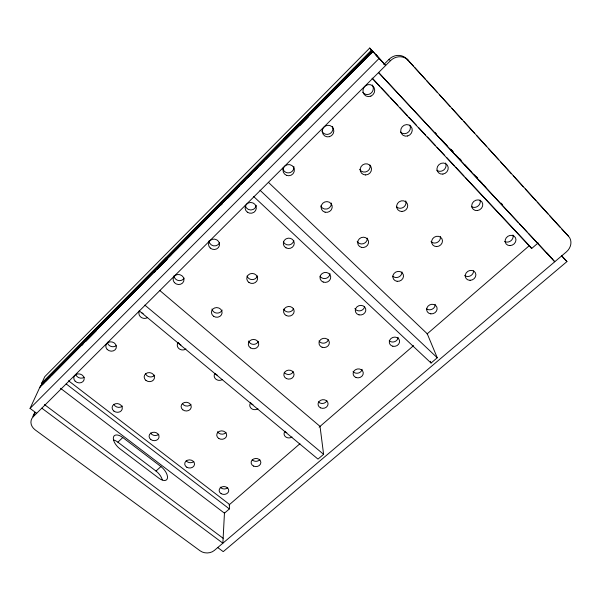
<?xml version="1.0" encoding="UTF-8"?>
<svg xmlns="http://www.w3.org/2000/svg" width="601" height="601" viewBox="0 0 601 601"><rect width="100%" height="100%" fill="white"/><g stroke="black" fill="none" stroke-linecap="round" stroke-linejoin="round"><path stroke-width="0.9" d="M60.506 388.284L224.451 513.171L229.379 508.927L229.574 504.494L68.506 380.756M224.489 512.405L222.873 543.191L41.815 408.177M383.821 64.54L389.057 59.319A13.38 12.501 -60 0 1 407.11 59.214L568.576 236.291A12.253 10.472 -34.7 0 1 566.315 251.954L214.302 550.463A10.089 8.001 1.3 0 1 200.103 550.809L35.204 429.903A11.194 9.18 14.8 0 1 33.25 416.711L35.158 412.451A11.096 9.128 15 0 0 32.95 416.681M36.669 413.308L30.05 408.402L39.801 387.36L372.853 51.513M375.783 54.608L385.654 65.494L372.545 51.153L40.282 386.33L40.012 387.517M100.359 325.982L42.183 384.655L41.499 384.302L41.762 383.13L371.606 50.131L370.456 51.648M41.822 383.002L44.759 376.677L369.713 48.042L384.685 64.247M95.559 329.13L103.485 321.129M158.995 265.094L166.267 257.761M221.108 202.394L229.041 194.393M283.89 139.026L292.477 130.357M346.664 75.666L354.598 67.658M41.349 384.016L371.869 50.424L369.713 48.042M41.499 384.302L371.869 50.424M102.996 323.315L106.963 319.319M108.946 317.32L113.574 312.655M114.896 311.318L167.116 258.648M169.099 256.65L173.065 252.653M175.71 249.986L179.676 245.982M181.66 243.983L186.287 239.318M187.61 237.988L239.168 185.987M241.812 183.32L245.779 179.316M247.762 177.318L252.39 172.652M254.373 170.654L305.932 118.652M308.576 115.985L312.543 111.981M314.526 109.983L319.154 105.318M320.476 103.988L372.695 51.318M43.85 383.025L40.282 386.33M45.834 381.026L50.454 376.369M51.776 375.039L98.001 328.416M100.645 325.75L103.95 322.421M106.587 319.755L111.208 315.097M113.191 313.098L117.811 308.433M119.133 307.103L171.308 254.486M173.944 251.827L177.911 247.83M179.887 245.832L184.515 241.166M186.49 239.168L191.118 234.51M192.44 233.173L238.004 187.219M241.309 183.891L244.607 180.563M247.251 177.896L251.21 173.899M253.194 171.901L257.814 167.243M259.797 165.245L264.417 160.58M265.74 159.25L306.022 118.622M308.005 116.624L311.303 113.296M314.608 109.968L317.906 106.632M320.551 103.973L324.51 99.976M326.493 97.978L372.53 51.138M81.646 345.545L82.968 344.215M85.612 341.548L96.183 330.888M154.337 272.261L155.659 270.931M156.974 269.594L165.568 260.932M221.078 204.971L222.4 203.641M227.681 198.307L236.937 188.984M299.711 125.692L308.305 117.03M371.08 53.737L372.815 51.468M165.778 260.849L167.101 259.519M30.05 408.402L379.126 58.425M33.25 416.711L390.432 60.731A13.515 12.621 -59.6 0 1 408.672 60.618M113.762 439.977A10.187 5.244 46.2 0 1 117.864 442.178L122.792 437.536L160.933 466.556A10.014 4.981 48.2 0 1 167.461 478.103A10.014 4.981 48.2 0 1 158.904 478.216L119.892 448.789A10.209 5.176 46.2 0 1 113.446 437.182A10.209 5.176 46.2 0 1 122.792 437.536M117.864 442.178L156.005 471.041L160.933 466.556M228.943 505.043L299.959 443.718M319.131 427.168L413.578 345.613M427.063 333.961L529.323 245.659L531.697 248.476L538.158 242.909M159.768 290.478L320.032 426.387L323.601 454.318L317.989 459.096L139.147 310.747M253.667 196.519L431.052 363.034L437.258 357.768L427.258 333.795L268.564 182.486M561.387 255.523L566.946 261.585L223.234 551.643L217.727 547.564M44.414 404.533L223.129 538.278M66.178 383.934L229.379 508.927M144.811 305.105L323.601 454.318M259.985 190.224L437.258 357.768M568.576 236.291L561.89 229.214M389.057 59.319L390.432 60.731M485.848 187.204L483.227 184.402M372.312 78.213L380.005 86.409M381.282 87.776L388.975 95.98M390.252 97.347L397.945 105.551M399.868 107.602L407.561 115.805M408.838 117.165L416.531 125.369M418.454 127.42L425.5 134.94M427.424 136.99L435.116 145.194M437.04 147.245L444.725 155.441M446.648 157.492L454.341 165.696M455.618 167.063L463.949 175.95M465.234 177.318L529.316 245.666M372.064 78.25L531.697 248.476M451.261 149.641L453.146 151.67M459.682 158.634L460.959 160.001M476.458 176.709L477.72 178.061M501.151 203.168L502.428 204.543M445.236 143.616L447.136 145.652M450.307 149.056L452.838 151.775M455.37 154.495L461.065 160.61M464.866 164.689L471.199 171.488M474.362 174.891L477.532 178.287M479.425 180.323L482.595 183.726M378.562 72.443L468.81 169.324M470.095 170.699L518.1 222.235M519.377 223.61L527.054 231.851M528.339 233.226L552.018 258.648M378.525 72.593L554.753 261.751L547.105 253.066M375.971 54.864L377.218 56.231M444.207 142.505L441.029 139.064M561.68 255.883L566.946 261.585M407.11 59.214L413.428 66.148M414.69 67.537L425.433 79.332M426.695 80.722L437.438 92.516M439.331 94.597L450.066 106.392M451.967 108.481L462.071 119.576M463.972 121.657L474.707 133.46M476.601 135.541L486.712 146.644M488.605 148.725L498.717 159.828M500.61 161.909L511.346 173.704M513.246 175.785L523.351 186.888M525.251 188.969L535.987 200.764M537.249 202.154L547.992 213.948M549.885 216.029L559.997 227.133M436.611 134.211L435.147 132.558M430.369 361.306L431.052 363.034M156.005 471.041A9.992 5.048 48.3 0 1 162.3 479.846M401.926 271.877A5.364 4.876 -22.2 0 1 398.733 276.986A5.364 4.876 -22.2 0 1 392.708 276.144M367.324 238.154A5.454 5.078 -21.6 0 1 357.182 241.512M405.728 200.884A5.604 5.206 -31.9 0 1 403.339 207.353A5.604 5.206 -31.9 0 1 396.465 206.774M256.266 205.332A5.552 5.341 6 0 1 245.276 205.459M293.799 240.438A5.432 5.139 -6.3 0 1 283.402 241.865M329.941 273.538A5.334 4.936 -12.1 0 1 325.915 278.368A5.334 4.936 -12.1 0 1 319.98 276.159M328.401 339.693A5.146 4.605 -9 0 1 324.052 343.133A5.146 4.605 -9 0 1 318.981 340.962M364.604 306.668A5.244 4.74 -15 0 1 360.307 310.777A5.244 4.74 -15 0 1 354.868 308.576M332.541 126.435A5.815 5.664 -48.7 0 1 329.295 133.963A5.815 5.664 -48.7 0 1 321.873 130.928M480.034 200.035A5.672 5.093 -36.4 0 1 478.02 206.06A5.672 5.093 -36.4 0 1 471.65 206.744M409.844 125.098A5.905 5.529 -47.3 0 1 400.499 132.092M293.904 166.575A5.642 5.537 -13.7 0 1 289.058 172.825A5.642 5.537 -13.7 0 1 282.725 168.137M331.346 203.078A5.544 5.304 -20.1 0 1 320.739 205.933M180.916 344.959A5.214 4.628 8.4 0 1 179.797 344.245M179.323 343.795A5.214 4.628 8.4 0 1 178.58 342.765M185.912 348.956A5.266 4.665 8.3 0 1 178.993 348.67A5.266 4.665 8.3 0 1 178.166 342.532M184.184 278.09A5.409 4.951 13.4 0 1 178.279 280.487A5.409 4.951 13.4 0 1 174.005 275.746M116.136 345.71A5.281 4.598 14.9 0 1 110.704 346.281A5.281 4.598 14.9 0 1 107.384 342.172M222.107 310.071A5.274 4.793 5.9 0 1 216.676 313.068A5.274 4.793 5.9 0 1 211.98 309.019M257.393 275.851A5.349 4.966 1.5 0 1 252.307 279.593A5.349 4.966 1.5 0 1 247.071 276.002M257.934 408.718A5.041 4.357 -0.8 0 1 251.301 408.47A5.041 4.357 -0.8 0 1 250.745 402.753M440.353 236.561A5.507 4.988 -29.7 0 1 437.415 242.338A5.507 4.988 -29.7 0 1 431.007 241.617M293.566 308.373A5.244 4.785 -4.9 0 1 288.856 311.979A5.244 4.785 -4.9 0 1 283.672 309.124M293.273 371.643A5.063 4.462 -4.3 0 1 288.938 374.461A5.063 4.462 -4.3 0 1 284.22 372.327M227.726 487.757A4.763 3.929 0.9 0 1 220.206 487.11M473.543 270.863A5.417 4.785 -28.3 0 1 470.493 275.806A5.417 4.785 -28.3 0 1 464.701 275.536M219.59 242.691A5.477 5.146 11.3 0 1 209.005 240.858M258.355 341.428A5.161 4.628 0 0 1 253.306 344.35A5.161 4.628 0 0 1 248.589 341.022M154.69 375.129A5.146 4.462 10 0 1 149.777 376.88A5.146 4.462 10 0 1 145.577 373.724M122.469 406.058A5.086 4.312 11.1 0 1 113.844 404.278M191.013 404.33A5.026 4.327 5.6 0 1 182.351 403.511M84.335 377.218A5.221 4.44 15.2 0 1 75.764 374.393M193.86 461.47A4.861 4.057 3.8 0 1 186.19 460.794M226.044 432.495A4.921 4.184 1.9 0 1 217.57 431.721M252.983 404.511A4.988 4.327 -0.8 0 1 252.397 404.27M251.849 403.97A4.988 4.327 -0.8 0 1 250.91 403.188M222.595 379.389A5.146 4.508 3.2 0 1 216.075 379.321A5.146 4.508 3.2 0 1 214.775 373.694M217.307 375.159A5.093 4.477 3.3 0 1 215.383 373.559M158.799 434.26A4.966 4.184 7.2 0 1 150.633 433.066M143.136 313.617A5.341 4.77 14.4 0 1 141.483 312.407M147.275 317.719A5.401 4.816 14.2 0 1 140.762 317.043A5.401 4.816 14.2 0 1 139.432 311.213M435.214 304.331A5.281 4.673 -22.4 0 1 432.307 309.117A5.281 4.673 -22.4 0 1 426.597 308.861M370.088 165.102A5.702 5.432 -36.4 0 1 359.668 169.392M292.018 437.002A4.951 4.207 -4 0 1 285.52 436.769A4.951 4.207 -4 0 1 285.077 431.24M286.82 432.585A4.898 4.177 -4 0 1 285.227 431.713M326.936 400.769A4.973 4.305 -7.4 0 1 318.41 401.904M362.118 369.292A5.063 4.432 -11.7 0 1 358.286 373.071A5.063 4.432 -11.7 0 1 353.057 371.576M259.857 459.675A4.831 4.049 -1.3 0 1 252.21 459.84M512.938 234.999A5.574 4.891 -33.7 0 1 510.865 240.798A5.574 4.891 -33.7 0 1 504.615 241.467M398.117 337.341A5.161 4.56 -16.8 0 1 394.722 341.638A5.161 4.56 -16.8 0 1 389.223 340.737M372.259 84.936A6.048 5.747 -59.1 0 1 370.87 93.305A6.048 5.747 -59.1 0 1 362.749 92.276M445.521 163.014A5.785 5.311 -40.5 0 1 443.838 169.918A5.785 5.311 -40.5 0 1 436.769 170.218M397.171 281.321A5.424 4.913 -22 0 0 403.218 274.402A5.424 4.913 -22 0 0 394.106 273.387A5.424 4.913 -22 0 0 397.171 281.321M361.501 247.387A5.514 5.124 -21.4 0 0 368.443 240.971A5.514 5.124 -21.4 0 0 359.406 238.747A5.514 5.124 -21.4 0 0 361.501 247.387M401.851 211.477A5.664 5.251 -31.5 0 0 407.132 203.386A5.664 5.251 -31.5 0 0 397.524 203.469A5.664 5.251 -31.5 0 0 401.851 211.477M247.364 212.183A5.612 5.394 5.7 0 0 256.281 208.524A5.612 5.394 5.7 0 0 248.468 202.905A5.612 5.394 5.7 0 0 247.364 212.183M286.023 247.852A5.492 5.191 -6.3 0 0 294.272 243.27A5.492 5.191 -6.3 0 0 286.038 238.86A5.492 5.191 -6.3 0 0 286.023 247.852M323.218 282.057A5.394 4.981 -12 0 0 330.715 276.693A5.394 4.981 -12 0 0 322.181 273.485A5.394 4.981 -12 0 0 323.218 282.057M322.098 347.25A5.206 4.643 -9 0 0 329.333 342.239A5.206 4.643 -9 0 0 321.092 339.272A5.206 4.643 -9 0 0 322.098 347.25M359.015 314.864A5.304 4.785 -14.9 0 0 365.701 308.876A5.304 4.785 -14.9 0 0 356.979 306.833A5.304 4.785 -14.9 0 0 359.015 314.864M329.423 136.682A5.882 5.725 -47.4 0 0 332.218 126.946A5.882 5.725 -47.4 0 0 322.474 129.613A5.882 5.725 -47.4 0 0 329.423 136.682M286.497 175.342A5.709 5.589 -13.2 0 0 294.34 169.377A5.709 5.589 -13.2 0 0 285.227 165.741A5.709 5.589 -13.2 0 0 286.497 175.342M477.449 210.545A5.74 5.139 -36.1 0 0 481.942 201.936A5.74 5.139 -36.1 0 0 472.356 203.236A5.74 5.139 -36.1 0 0 477.449 210.545M407.643 135.984A5.972 5.589 -46.8 0 0 410.799 126.27A5.972 5.589 -46.8 0 0 401.002 128.93A5.972 5.589 -46.8 0 0 407.643 135.984M325.103 212.198A5.604 5.349 -19.7 0 0 332.068 205.55A5.604 5.349 -19.7 0 0 322.79 203.221A5.604 5.349 -19.7 0 0 325.103 212.198M174.418 282.62A5.469 4.996 13.1 0 0 183.688 281.373A5.469 4.996 13.1 0 0 177.558 274.537A5.469 4.996 13.1 0 0 174.418 282.62M107.188 349.414A5.334 4.635 14.7 0 0 116.143 348.219A5.334 4.635 14.7 0 0 109.953 341.864A5.334 4.635 14.7 0 0 107.188 349.414M213.663 316.306A5.334 4.838 5.7 0 0 222.07 312.986A5.334 4.838 5.7 0 0 214.557 307.982A5.334 4.838 5.7 0 0 213.663 316.306M248.949 282.47A5.409 5.011 1.4 0 0 257.544 279.044A5.409 5.011 1.4 0 0 250.016 273.853A5.409 5.011 1.4 0 0 248.949 282.47M286.204 315.525A5.296 4.823 -4.9 0 0 294.159 311.235A5.296 4.823 -4.9 0 0 286.219 307.156A5.296 4.823 -4.9 0 0 286.204 315.525M436.634 246.575A5.567 5.033 -29.4 0 0 441.945 238.77A5.567 5.033 -29.4 0 0 432.54 238.875A5.567 5.033 -29.4 0 0 436.634 246.575M286.376 378.555A5.116 4.5 -4.3 0 0 294.054 374.536A5.116 4.5 -4.3 0 0 286.392 370.757A5.116 4.5 -4.3 0 0 286.376 378.555M221.138 493.676A4.816 3.952 0.9 0 0 228.733 490.897A4.816 3.952 0.9 0 0 221.972 486.87A4.816 3.952 0.9 0 0 221.138 493.676M392.836 346.251A5.214 4.598 -16.7 0 0 399.5 340.466A5.214 4.598 -16.7 0 0 390.988 338.506A5.214 4.598 -16.7 0 0 392.836 346.251M470.072 280.314A5.477 4.831 -28 0 0 475.406 272.794A5.477 4.831 -28 0 0 466.196 272.899A5.477 4.831 -28 0 0 470.072 280.314M210.245 248.018A5.537 5.191 11 0 0 219.403 245.591A5.537 5.191 11 0 0 212.393 239.288A5.537 5.191 11 0 0 210.245 248.018M250.422 347.851A5.221 4.665 -0.1 0 0 258.715 344.643A5.221 4.665 -0.1 0 0 251.458 339.82A5.221 4.665 -0.1 0 0 250.422 347.851M145.93 380.38A5.199 4.5 9.9 0 0 154.419 378.217A5.199 4.5 9.9 0 0 147.666 372.778A5.199 4.5 9.9 0 0 145.93 380.38M113.905 411.099A5.139 4.342 10.9 0 0 122.243 408.996A5.139 4.342 10.9 0 0 115.482 403.744A5.139 4.342 10.9 0 0 113.905 411.099M182.779 409.777A5.078 4.357 5.5 0 0 191.148 407.673A5.078 4.357 5.5 0 0 184.635 402.437A5.078 4.357 5.5 0 0 182.779 409.777M75.178 381.207A5.274 4.47 15.1 0 0 83.982 380.042A5.274 4.47 15.1 0 0 77.777 373.905A5.274 4.47 15.1 0 0 75.178 381.207M186.828 467.24A4.913 4.079 3.8 0 0 194.514 464.378A4.913 4.079 3.8 0 0 187.535 460.208A4.913 4.079 3.8 0 0 186.828 467.24M218.809 438.482A4.973 4.215 1.8 0 0 226.66 435.537A4.973 4.215 1.8 0 0 219.665 431.217A4.973 4.215 1.8 0 0 218.809 438.482M150.761 439.496A5.018 4.215 7.1 0 0 158.98 437.453A5.018 4.215 7.1 0 0 152.459 432.389A5.018 4.215 7.1 0 0 150.761 439.496M430.819 313.857A5.334 4.718 -22.3 0 0 436.867 307.179A5.334 4.718 -22.3 0 0 427.957 306.209A5.334 4.718 -22.3 0 0 430.819 313.857M365.641 174.951A5.77 5.484 -35.7 0 0 370.885 166.537A5.77 5.484 -35.7 0 0 361.066 166.612A5.77 5.484 -35.7 0 0 365.641 174.951M370.862 96.137A6.115 5.815 -58.4 0 0 372.605 85.77A6.115 5.815 -58.4 0 0 363.019 89.819A6.115 5.815 -58.4 0 0 370.862 96.137M320.476 407.824A5.026 4.335 -7.4 0 0 328.078 403.925A5.026 4.335 -7.4 0 0 320.633 400.289A5.026 4.335 -7.4 0 0 320.476 407.824M356.07 377.548A5.116 4.47 -11.6 0 0 363.252 372.703A5.116 4.47 -11.6 0 0 355.236 369.855A5.116 4.47 -11.6 0 0 356.07 377.548M253.614 466.106A4.876 4.079 -1.3 0 0 260.864 462.432A4.876 4.079 -1.3 0 0 253.487 459.044A4.876 4.079 -1.3 0 0 253.614 466.106M509.941 245.606A5.634 4.928 -33.5 0 0 515.523 237.823A5.634 4.928 -33.5 0 0 506.17 237.921A5.634 4.928 -33.5 0 0 509.941 245.606M442.892 174.095A5.845 5.364 -40.1 0 0 447.324 165.162A5.845 5.364 -40.1 0 0 437.551 166.492A5.845 5.364 -40.1 0 0 442.892 174.095"/></g></svg>
